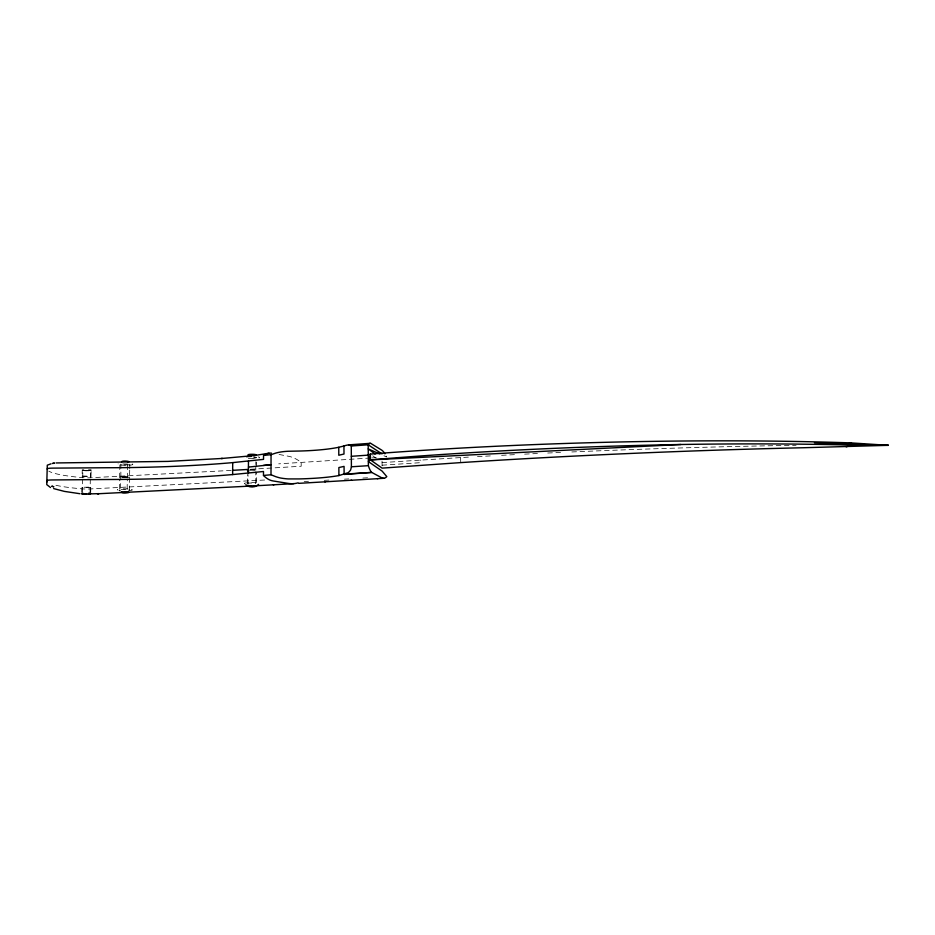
<?xml version="1.0" encoding="UTF-8"?>
<svg xmlns="http://www.w3.org/2000/svg" width="935" height="935" viewBox="0 0 935 935"><rect width="100%" height="100%" fill="white"/><g stroke="black" fill="none" stroke-linecap="round" stroke-linejoin="round"><path stroke-width="0.7" stroke-dasharray="4.67 3.51" d="M255.734 483.161L255.781 471.743M255.793 470.317L255.804 466.039M255.816 464.613L255.828 461.761M256.447 466.413L256.471 462.042M247.974 484.517L248.032 474.524M247.483 483.477L247.623 474.711M256.389 482.32L256.541 472.128M119.399 488.982L119.586 479.199M119.61 477.797L119.89 463.807M129.708 470.106L129.579 477.236L120.86 477.236L120.872 464.122A4.5 0.619 1 0 0 126.844 464.882A4.5 0.619 1 0 0 128.527 463.877M127.137 489.04L127.312 479.269M127.347 477.867L127.604 463.9M129.743 468.68L129.813 464.414M90.041 492.044L90.333 478.977M90.368 477.528L90.531 470.27L88.404 469.802M90.672 493.505L90.812 487.521L89.293 487.123L81.883 487.31L81.696 492.242M91.174 469.931L88.17 470.819L82.233 469.791L82.081 476.149L90.987 476.382L91.221 469.744M82.374 491.985L82.689 478.907M82.712 477.458L82.888 470.188L83.823 469.837M87.013 470.749L87.013 470.831A4.5 0.596 1.1 0 1 82.666 469.884M120.405 488.222L120.779 476.803M128.668 490.162L129.334 489.928L129.743 477.107A4.5 0.619 1.2 0 0 123.467 476.347A4.5 0.619 1.2 0 0 122.578 477.399A4.5 0.619 1.2 0 0 129.743 477.107M82.081 476.149L91.069 476.242M90.531 470.27L87.948 470.737M90.812 487.521L81.812 487.451M120.627 476.979L129.579 477.236M127.511 464.041L120.066 463.947M121.012 489.414L129.334 489.928M253.724 457.94L255.839 457.484L254.098 456.97M382.053 462.58L460.628 457.577A725.84 63.709 -1.8 0 1 470.422 457.016M370.377 458.01L278.7 463.842M371.826 457.916L376.197 457.624M382.088 465.198L420.773 462.65L420.727 459.997M344.407 479.164L348.732 478.907M362.874 478.054L368.39 477.715M231.12 470.422L89.515 477.797A7.27 0.923 1.1 0 1 82.689 477.656L79.393 477.364A67.671 9.011 1 0 1 48.784 471.135M250.627 469.288L301.187 466.238L301.187 462.451A59.302 36.605 85.5 0 0 288.319 456.222L278.314 454.317M304.202 481.537L308.492 481.28M324.235 480.356L329.962 480.029M264.617 480.017L89.257 488.982A7.281 0.865 0.9 0 1 82.432 488.865L79.124 488.584A67.764 8.45 0.8 0 1 54.791 485.008M383.946 455.789L386.576 456.934A58.882 13.955 87.9 0 0 386.178 456.093M82.888 470.188L89.211 470.772A4.5 0.596 1.1 0 0 90.975 470.118L90.461 469.966A4.5 0.596 1.1 0 0 89.678 469.837M372.714 455.777L376.221 458.325M460.628 457.577L460.721 462.603M382.053 461.107L382.111 468.131M258.118 456.876A7.55 1.11 0.3 0 1 258.983 457.986M252.964 458.617A7.55 1.11 0.3 0 1 246.034 458.15M255.535 457.11A4.523 0.666 0.3 0 1 256.167 457.811A4.523 0.666 0.3 0 1 252.158 458.185M249.949 470.083A4.523 0.619 0.2 0 1 255.489 470.258M244.69 483.874A7.574 1.028 0.4 0 1 247.366 482.764A7.574 1.028 0.4 0 1 256.073 482.787M247.53 483.746A4.535 0.619 0.4 0 1 249.867 483.056A4.535 0.619 0.4 0 1 255.419 483.255M250.077 469.896A4.523 0.655 0.5 0 1 255.617 470.106M132.314 463.994A7.515 1.04 1 0 1 125.641 465.303A7.515 1.04 1 0 1 118.172 463.83M123.233 488.818A7.538 0.958 1 0 1 131.812 489.543A7.538 0.958 1 0 1 128.855 490.665M117.88 490.033A7.538 0.958 1 0 1 117.646 489.367M477.469 456.619A725.84 63.709 -1.8 0 1 491.623 455.848M501.604 455.31A725.84 63.709 -1.8 0 1 514.519 454.644M524.617 454.141A725.84 63.709 -1.8 0 1 537.672 453.51M547.723 453.031A725.84 63.709 -1.8 0 1 563.302 452.33M571.834 451.956A725.84 63.709 -1.8 0 1 796.094 445.294"/><path stroke-width="1.4" d="M270.998 474.758L271.056 454.679L275.591 453.136A47.942 46.785 57.9 0 1 280.325 452.072L280.371 452.061A68.278 67.636 3.8 0 1 288.202 451.254L299.153 451.044A63.136 10.075 0.1 0 0 338.762 447.269L343.951 445.995A117.518 47.872 -88.5 0 1 347.095 445.13L348.03 444.955A86.02 22.405 -88.9 0 1 350.356 444.955L350.613 445.13A68.617 7.457 -89.7 0 1 351.268 445.995L351.408 466.787A67.799 7.27 -89.2 0 1 350.777 469.382L350.52 470.141A84.653 21.704 -87.3 0 1 348.206 472.689L338.902 475.564A63.346 8.707 0 0 1 299.177 478.919L288.19 478.919A67.647 65.859 18.9 0 1 280.336 477.972A47.767 45.908 47.7 0 1 275.544 476.593L270.998 474.758L263.483 475.447L263.495 471.497L232.64 474.571A325.906 50.922 1.8 0 1 107.665 479.515L52.138 479.947A6.65 0.818 1.2 0 0 46.972 480.59L46.855 480.777A67.764 8.45 0.8 0 0 47.194 481.782M271.419 453.113A30.387 19.004 84.2 0 0 263.541 455.427L263.53 459.365L232.71 462.615A325.345 54.207 2 0 1 107.911 467.734L52.465 468.131A6.638 0.877 1.3 0 0 47.299 468.797L47.182 469.008M248.406 473.122L248.465 461.084M232.64 474.571L232.71 462.615M84.197 493.902L86.476 494.066L81.661 493.832L89.55 494.136L89.924 493.236L90.672 493.505L88.311 493.867M90.45 493.364L89.912 494.112M245.776 484.716C249.096 487.871 255.372 487.684 258.574 484.4M368.273 455.135L370.377 454.083A516.097 54.592 -1.6 0 1 850.71 442.874L888.25 445.329L803.422 447.736A725.981 62.423 -2.2 0 0 460.721 462.603L382.111 468.131L370.424 459.891L368.273 455.135L351.338 456.292M846.222 446.883L853.152 444.324L888.25 445.329L850.85 445.083A516.249 53.342 -2 0 0 680.925 444.499A516.249 53.178 -2.1 0 0 370.424 459.891L368.332 461.376L368.191 444.791A56.439 9.362 87.5 0 1 371.756 444.02L381.538 450.016A58.882 13.955 87.9 0 1 384.951 453.826M848.396 443.763L850.71 442.874L853.152 444.324L814.408 442.816M82.116 493.177L83.647 493.762M82.724 493.224L82.993 493.668M51.086 463.807L47.288 465.186L46.75 484.61L50.513 487.521M253.654 455.649L268.976 453.23M89.059 493.797L90.005 493.493L88.708 493.166M98.14 493.738L98.911 493.645L88.685 493.937M127.546 462.217C132.7 461.423 121.772 460.254 121.608 461.82M248.429 467.091L271.021 464.707L263.506 465.42M263.541 455.427L271.056 454.679M254.706 455.509L221.478 458.512L222.343 458.454L167.984 461.399L56.007 462.954M348.615 444.873L370.225 443.319M350.87 445.504L353.64 445.305M351.268 445.995L368.191 444.791L381.971 453.907M351.408 466.787L368.367 465.677A55.936 9.444 88.6 0 0 371.709 472.409L381.819 477.832A58.297 13.674 86.9 0 0 386.786 476.581L382.146 471.135L368.332 461.563L368.367 465.677M345.167 474.092L371.709 472.409L344.115 474.442L344.068 466.39L338.867 467.547L338.902 475.564M377.308 478.685L383.958 478.276M350.917 480.286L377.95 478.65M232.523 470.34L247.845 469.44M324.784 481.829L351.572 480.239M298.884 483.337L325.45 481.794M273.265 484.821L293.835 483.64M250.65 486.083L97.369 493.785M253.467 485.919L273.967 484.774M680.925 444.499L370.424 459.891L370.377 454.083M876.621 445.142L888.25 445.329M85.436 493.89L83.215 493.82M80.001 493.727L64.375 491.389L53.657 488.596M119.972 490.618L119.376 490.384M380.019 454.071L368.226 448.905L375.122 454.013M247.95 486.375L251.795 485.721L255.851 486.399M343.951 445.995L343.998 454.024L338.797 455.251L338.762 447.269M248.149 455.018A4.044 0.596 0.3 0 1 251.982 454.281A4.044 0.596 0.3 0 1 256.026 455.029M246.524 456.736A7.55 1.11 0.3 0 1 251.141 456.409M248.523 471.03A4.523 0.619 0.2 0 1 248.394 470.258M248.663 470.889A4.523 0.655 0.5 0 1 248.523 470.071M298.113 482.846A58.73 35.857 82.1 0 1 288.319 483.418L272.997 480.941A30.282 18.864 82.9 0 1 263.483 475.447M52.605 463.468L54.312 463.129L52.605 463.468M51.986 486.223L53.669 486.761L51.986 486.223M121.34 492.044C123.069 494.37 137.363 491.494 121.34 492.044"/></g></svg>
